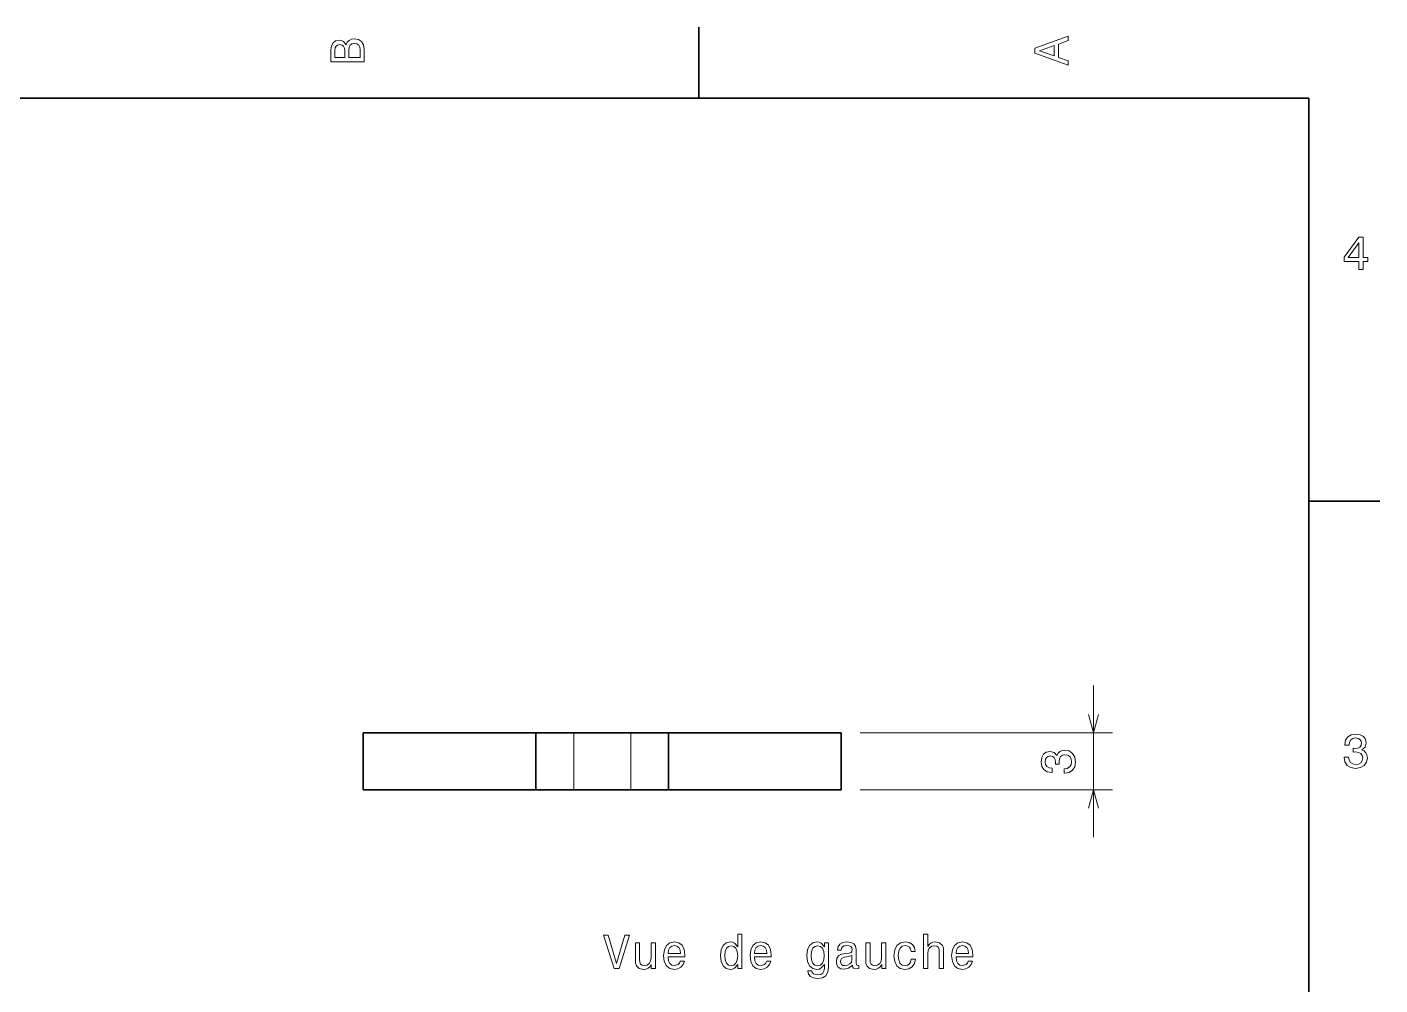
# Model space of a CAD drawing. Extents: x 0 to 297, y 0 to 210.
# Drawn here: x 151.9 to 294.5, y 106.5 to 207.5 of the extents above; entities that cross this region are included whole.
import ezdxf

# ---------------------------------------------------------------- set-up
doc = ezdxf.new("R2010")
doc.units = 0

msp = doc.modelspace()

# ---------------------------------------------------------------- linework, layer by layer
at = {"color": 7, "lineweight": 35, "ltscale": 0.1875}
for p, q in [((222.699997, 200), (222.699997, 207.5)), ((287, 157.5), (294.5, 157.5))]:
    msp.add_line(p, q, dxfattribs=at)
at = {"color": 7, "lineweight": 35}
for p, q in [((287, 200), (10, 200)), ((287, 10), (287, 200))]:
    msp.add_line(p, q, dxfattribs=at)
at = {"color": 7, "lineweight": 13, "ltscale": 0.4}
msp.add_line((264.312469, 122.076195), (264.312469, 138.076202), dxfattribs=at)
at = {"color": 7, "lineweight": 35, "ltscale": 0.15}
for p, q in [((187.328278, 127.076195), (187.328278, 133.076202)), ((205.528275, 127.076195), (205.528275, 133.076202)), ((209.528275, 133.076202), (215.528275, 133.076202)), ((219.528275, 127.076195), (219.528275, 133.076202)), ((237.728271, 127.076195), (237.728271, 133.076202)), ((209.528275, 127.076195), (215.528275, 127.076195))]:
    msp.add_line(p, q, dxfattribs=at)
at = {"color": 7, "lineweight": 35, "ltscale": 0.455}
for p, q in [((187.328278, 133.076202), (205.528275, 133.076202)), ((219.528275, 133.076202), (237.728271, 133.076202)), ((187.328278, 127.076195), (205.528275, 127.076195)), ((219.528275, 127.076195), (237.728271, 127.076195))]:
    msp.add_line(p, q, dxfattribs=at)
at = {"color": 7, "lineweight": 35, "ltscale": 0.1}
for p, q in [((209.528275, 133.076202), (205.528275, 133.076202)), ((219.528275, 133.076202), (215.528275, 133.076202)), ((209.528275, 127.076195), (205.528275, 127.076195)), ((219.528275, 127.076195), (215.528275, 127.076195))]:
    msp.add_line(p, q, dxfattribs=at)
at = {"color": 7, "lineweight": 13, "ltscale": 0.15}
for p, q in [((209.528275, 127.076195), (209.528275, 133.076202)), ((215.528275, 127.076195), (215.528275, 133.076202))]:
    msp.add_line(p, q, dxfattribs=at)
at = {"color": 7, "lineweight": 13}
for p, q in [((239.728271, 133.076202), (266.312469, 133.076202)), ((239.728271, 127.076195), (266.312469, 127.076195))]:
    msp.add_line(p, q, dxfattribs=at)
for points in [[(185.542007, 205.630417), (185.249496, 205.983429), (185.052811, 206.074219), (184.81073, 206.104477), (184.432495, 206.03891), (184.160156, 205.842224), (183.993729, 205.524506), (183.933212, 205.080704), (183.933212, 203.835022), (187.433212, 203.835022), (187.433212, 205.151306), (187.36261, 205.620331), (187.155838, 205.968307), (186.828018, 206.185165), (186.384216, 206.260818), (186.08667, 206.215424), (185.839554, 206.094391), (185.65799, 205.897705)], [(185.385666, 204.984879), (185.385666, 204.298996), (184.351807, 204.298996), (184.351807, 205.025223), (184.382065, 205.297562), (184.472839, 205.489197), (184.629181, 205.605194), (184.86116, 205.645538), (185.093155, 205.600143), (185.254532, 205.479111), (185.355408, 205.272339)], [(187.014618, 205.095825), (187.014618, 204.298996), (185.809296, 204.298996), (185.809296, 205.050446), (185.844589, 205.368164), (185.9505, 205.595108), (186.132065, 205.731277), (186.394302, 205.776657), (186.671692, 205.731277), (186.863327, 205.605194), (186.979324, 205.393372)], [(261.633209, 203.466858), (261.633209, 203.930847), (260.604401, 204.298996), (260.604401, 205.695969), (261.633209, 206.064133), (261.633209, 206.538193), (258.128174, 205.257217), (258.128174, 204.742798)], [(260.17572, 204.460388), (258.632477, 205), (260.17572, 205.539627)], [(292.277374, 181.916794), (292.731262, 181.916794), (292.731262, 182.784225), (293.23056, 182.784225), (293.23056, 183.187683), (292.731262, 183.187683), (292.731262, 185.341141), (292.272339, 185.341141), (290.739197, 183.228027), (290.739197, 182.784225), (292.277374, 182.784225)], [(291.162842, 183.187683), (292.277374, 184.756134), (292.277374, 183.187683)], [(290.729126, 130.51622), (290.729126, 130.480911), (290.809814, 129.996765), (291.046844, 129.633652), (291.420044, 129.401657), (291.914276, 129.315933), (292.438782, 129.401657), (292.832153, 129.623566), (293.08429, 129.976593), (293.175079, 130.430481), (293.134735, 130.728027), (293.023773, 130.970108), (292.842224, 131.156708), (292.600159, 131.292877), (292.927948, 131.565216), (293.043945, 131.998932), (292.968292, 132.392303), (292.751434, 132.68985), (292.398407, 132.87645), (291.914276, 132.942017), (291.460388, 132.861313), (291.112396, 132.63942), (290.885468, 132.286392), (290.809814, 131.817368), (290.809814, 131.782074), (291.258636, 131.782074), (291.299011, 132.104828), (291.430115, 132.336823), (291.641937, 132.478027), (291.939484, 132.528473), (292.201721, 132.488113), (292.393372, 132.382217), (292.509369, 132.210739), (292.554749, 131.97876), (292.509369, 131.731628), (292.388336, 131.565216), (292.176514, 131.46434), (291.889069, 131.434082), (291.692383, 131.439133), (291.692383, 131.04071), (291.939484, 131.050797), (292.257202, 131.005417), (292.494232, 130.884369), (292.635468, 130.687683), (292.685883, 130.430481), (292.630402, 130.13797), (292.484161, 129.921112), (292.252167, 129.784943), (291.944519, 129.739563), (291.626801, 129.789993), (291.394806, 129.941284), (291.248566, 130.183365), (291.193085, 130.51622)], [(261.213043, 128.805298), (261.248352, 128.805298), (261.732483, 128.885986), (262.095612, 129.123032), (262.327606, 129.496216), (262.41333, 129.990463), (262.327606, 130.514954), (262.105713, 130.908325), (261.752686, 131.160492), (261.298767, 131.251266), (261.001221, 131.210922), (260.759155, 131.099976), (260.572571, 130.918411), (260.436401, 130.676346), (260.164063, 131.00415), (259.730347, 131.120148), (259.336975, 131.044495), (259.039429, 130.827637), (258.852814, 130.474609), (258.787262, 129.990463), (258.86795, 129.536575), (259.089844, 129.188583), (259.442871, 128.961639), (259.911896, 128.885986), (259.947205, 128.885986), (259.947205, 129.334839), (259.62442, 129.375183), (259.392456, 129.506317), (259.251221, 129.718124), (259.200806, 130.015671), (259.24115, 130.277924), (259.347046, 130.469574), (259.518524, 130.585556), (259.750519, 130.630951), (259.99762, 130.585556), (260.164063, 130.464523), (260.264923, 130.252701), (260.295166, 129.96524), (260.290131, 129.768555), (260.688538, 129.768555), (260.678467, 130.015671), (260.723846, 130.333405), (260.844879, 130.570435), (261.041565, 130.711639), (261.298767, 130.76207), (261.591278, 130.706604), (261.808136, 130.560349), (261.944305, 130.328354), (261.989685, 130.020721), (261.93927, 129.703003), (261.787964, 129.471008), (261.545898, 129.324753), (261.213043, 129.269272)], [(214.923813, 111.724609), (214.04628, 108.744064), (213.143555, 111.724609), (212.664444, 111.724609), (213.794128, 108.219566), (214.298447, 108.219566), (215.402908, 111.724609)], [(226.810699, 108.638153), (226.810699, 108.219566), (227.254501, 108.219566), (227.254501, 111.840607), (226.815735, 111.840607), (226.815735, 110.514236), (226.477844, 110.897522), (226.271072, 110.988297), (226.034042, 111.023598), (225.605362, 110.922737), (225.272507, 110.640312), (225.055649, 110.186424), (224.980011, 109.576195), (225.055649, 108.965965), (225.272507, 108.507027), (225.605362, 108.219566), (226.034042, 108.123749), (226.271072, 108.15905), (226.48288, 108.249825)], [(246.39859, 108.219566), (246.842392, 108.219566), (246.842392, 109.782967), (246.887787, 110.141037), (247.034027, 110.403282), (247.260986, 110.564667), (247.563568, 110.625183), (247.805649, 110.574753), (247.95694, 110.438583), (248.032593, 110.211639), (248.057816, 109.90905), (248.057816, 108.219566), (248.501617, 108.219566), (248.501617, 109.999825), (248.481445, 110.357895), (248.390656, 110.655449), (248.093109, 110.92778), (247.629135, 111.023598), (247.376984, 110.988297), (247.160126, 110.892479), (246.978561, 110.74118), (246.842392, 110.534409), (246.842392, 111.840607), (246.39859, 111.840607)], [(218.126251, 110.92778), (217.682449, 110.92778), (217.682449, 109.36438), (217.632019, 109.001266), (217.485764, 108.739021), (217.25882, 108.577637), (216.961273, 108.527206), (216.724243, 108.567551), (216.572937, 108.688583), (216.487213, 108.895355), (216.467041, 109.187866), (216.467041, 110.92778), (216.023224, 110.92778), (216.023224, 109.147522), (216.038361, 108.789452), (216.134186, 108.491898), (216.426697, 108.219566), (216.895706, 108.123749), (217.147873, 108.15905), (217.364731, 108.249825), (217.551331, 108.406166), (217.702621, 108.63311), (217.702621, 108.219566), (218.126251, 108.219566)], [(219.462708, 109.445068), (221.23793, 109.445068), (221.242966, 109.65184), (221.162277, 110.231812), (220.940384, 110.665535), (220.587357, 110.92778), (220.118332, 111.023598), (219.659393, 110.922737), (219.306366, 110.640312), (219.079422, 110.181381), (218.998734, 109.576195), (219.074387, 108.955879), (219.301331, 108.501984), (219.649307, 108.219566), (220.10321, 108.123749), (220.496582, 108.189308), (220.819336, 108.360779), (221.056366, 108.63311), (221.192535, 108.996223), (220.753784, 108.996223), (220.662994, 108.794495), (220.531876, 108.643196), (220.158676, 108.522163), (219.871216, 108.577637), (219.654358, 108.75415), (219.513138, 109.041611), (219.462708, 109.429939)], [(219.462708, 109.818268), (219.518188, 110.166252), (219.654358, 110.423454), (219.86113, 110.579796), (220.133469, 110.635269), (220.400757, 110.579796), (220.607529, 110.423454), (220.733612, 110.166252), (220.778992, 109.818268)], [(226.10968, 110.625183), (226.402191, 110.554581), (226.6241, 110.357895), (226.755219, 110.030083), (226.805649, 109.576195), (226.755219, 109.117264), (226.6241, 108.789452), (226.402191, 108.587723), (226.10968, 108.522163), (225.832306, 108.587723), (225.620499, 108.789452), (225.479279, 109.122307), (225.433899, 109.576195), (225.479279, 110.02504), (225.620499, 110.352852), (225.832306, 110.554581)], [(228.570786, 109.445068), (230.345993, 109.445068), (230.351044, 109.65184), (230.270355, 110.231812), (230.048447, 110.665535), (229.695419, 110.92778), (229.22641, 111.023598), (228.767471, 110.922737), (228.414444, 110.640312), (228.1875, 110.181381), (228.106812, 109.576195), (228.182449, 108.955879), (228.409393, 108.501984), (228.757385, 108.219566), (229.211273, 108.123749), (229.604645, 108.189308), (229.927414, 108.360779), (230.164444, 108.63311), (230.300613, 108.996223), (229.861847, 108.996223), (229.771072, 108.794495), (229.639954, 108.643196), (229.266754, 108.522163), (228.979279, 108.577637), (228.762421, 108.75415), (228.621216, 109.041611), (228.570786, 109.429939)], [(228.570786, 109.818268), (228.626251, 110.166252), (228.762421, 110.423454), (228.969193, 110.579796), (229.241531, 110.635269), (229.50882, 110.579796), (229.715591, 110.423454), (229.841675, 110.166252), (229.88707, 109.818268)], [(236.362564, 108.340607), (236.362564, 110.92778), (235.938934, 110.92778), (235.938934, 110.489021), (235.590958, 110.887436), (235.379135, 110.988297), (235.142105, 111.023598), (234.71344, 110.922737), (234.380585, 110.640312), (234.163727, 110.186424), (234.088074, 109.576195), (234.163727, 108.960922), (234.380585, 108.507027), (234.71344, 108.219566), (235.142105, 108.123749), (235.384186, 108.15905), (235.585907, 108.249825), (235.938934, 108.63311), (235.938934, 108.249825), (235.89859, 107.947235), (235.787643, 107.73037), (235.575821, 107.604294), (235.258102, 107.558907), (234.980728, 107.589165), (234.784042, 107.66481), (234.668045, 107.795937), (234.632751, 107.97245), (234.204071, 107.97245), (234.204071, 107.952278), (234.269623, 107.629509), (234.471359, 107.387436), (234.794128, 107.231094), (235.23288, 107.175621), (235.757385, 107.251266), (236.105362, 107.463081), (236.302048, 107.831238)], [(234.547012, 109.576195), (234.592392, 110.02504), (234.728561, 110.357895), (234.940384, 110.554581), (235.222809, 110.625183), (235.520355, 110.554581), (235.742249, 110.357895), (235.878418, 110.02504), (235.928848, 109.576195), (235.878418, 109.117264), (235.742249, 108.789452), (235.520355, 108.587723), (235.222809, 108.522163), (234.940384, 108.587723), (234.728561, 108.789452), (234.592392, 109.122307)], [(238.899307, 108.572594), (238.899307, 108.557465), (238.92453, 108.385994), (239.000183, 108.264954), (239.317902, 108.169136), (239.565018, 108.20948), (239.565018, 108.552422), (239.459106, 108.537292), (239.317902, 108.602852), (239.292679, 108.804581), (239.292679, 110.206596), (239.232162, 110.564667), (239.055649, 110.816826), (238.748016, 110.968124), (238.314301, 111.023598), (237.890671, 110.963081), (237.577988, 110.791611), (237.381302, 110.524323), (237.315735, 110.171295), (237.315735, 110.141037), (237.714157, 110.141037), (237.749451, 110.352852), (237.860413, 110.50415), (238.041962, 110.594925), (238.299164, 110.630226), (238.546295, 110.605011), (238.722794, 110.529366), (238.828705, 110.398239), (238.864014, 110.216682), (238.843842, 110.004868), (238.763153, 109.898964), (238.561417, 109.848526), (238.183167, 109.808182), (237.749451, 109.717407), (237.441818, 109.556023), (237.260269, 109.303864), (237.204788, 108.930664), (237.255219, 108.597809), (237.41156, 108.350693), (237.663727, 108.194351), (238.011703, 108.138878), (238.480728, 108.244781)], [(242.414444, 110.92778), (241.970642, 110.92778), (241.970642, 109.36438), (241.920212, 109.001266), (241.773956, 108.739021), (241.547012, 108.577637), (241.249451, 108.527206), (241.012421, 108.567551), (240.86113, 108.688583), (240.775391, 108.895355), (240.755219, 109.187866), (240.755219, 110.92778), (240.311417, 110.92778), (240.311417, 109.147522), (240.326538, 108.789452), (240.422363, 108.491898), (240.714874, 108.219566), (241.183899, 108.123749), (241.43605, 108.15905), (241.652908, 108.249825), (241.839508, 108.406166), (241.990814, 108.63311), (241.990814, 108.219566), (242.414444, 108.219566)], [(245.087357, 110.030083), (245.526108, 110.030083), (245.435333, 110.43354), (245.218475, 110.751266), (244.880585, 110.947952), (244.441818, 111.023598), (243.957672, 110.922737), (243.589508, 110.640312), (243.357529, 110.181381), (243.276825, 109.566109), (243.352478, 108.955879), (243.579422, 108.501984), (243.9375, 108.219566), (244.426697, 108.123749), (244.860413, 108.199394), (245.198303, 108.411209), (245.430298, 108.744064), (245.531158, 109.187866), (245.107529, 109.187866), (245.031876, 108.905449), (244.890671, 108.693626), (244.688934, 108.562508), (244.441818, 108.522163), (244.134186, 108.587723), (243.912277, 108.789452), (243.776108, 109.117264), (243.730728, 109.581238), (243.776108, 110.035126), (243.917328, 110.362938), (244.144272, 110.564667), (244.441818, 110.635269), (244.704071, 110.589882), (244.900757, 110.473892), (245.031876, 110.282249)], [(249.822937, 109.445068), (251.59816, 109.445068), (251.603195, 109.65184), (251.522507, 110.231812), (251.300598, 110.665535), (250.947571, 110.92778), (250.478561, 111.023598), (250.019623, 110.922737), (249.666595, 110.640312), (249.439651, 110.181381), (249.358963, 109.576195), (249.434616, 108.955879), (249.66156, 108.501984), (250.009537, 108.219566), (250.463425, 108.123749), (250.856812, 108.189308), (251.179565, 108.360779), (251.416595, 108.63311), (251.552765, 108.996223), (251.114014, 108.996223), (251.023224, 108.794495), (250.892105, 108.643196), (250.518906, 108.522163), (250.231445, 108.577637), (250.014587, 108.75415), (249.873367, 109.041611), (249.822937, 109.429939)], [(249.822937, 109.818268), (249.878418, 110.166252), (250.014587, 110.423454), (250.221359, 110.579796), (250.493683, 110.635269), (250.760986, 110.579796), (250.967758, 110.423454), (251.093842, 110.166252), (251.139221, 109.818268)], [(238.848877, 109.167694), (238.788361, 108.905449), (238.626984, 108.703712), (238.384903, 108.572594), (238.087357, 108.527206), (237.895706, 108.552422), (237.759537, 108.63311), (237.673813, 108.774323), (237.64859, 108.971008), (237.668762, 109.147522), (237.749451, 109.273598), (238.07222, 109.41481), (238.480728, 109.475327), (238.848877, 109.596367)]]:
    msp.add_lwpolyline(points, close=True, dxfattribs=at)
for points in [[(263.79483, 135.008041), (264.312469, 133.076202), (264.830109, 135.008041)], [(264.830109, 125.144341), (264.312469, 127.076195), (263.79483, 125.144341)]]:
    msp.add_lwpolyline(points, dxfattribs=at)

doc.saveas('drawing.dxf')
